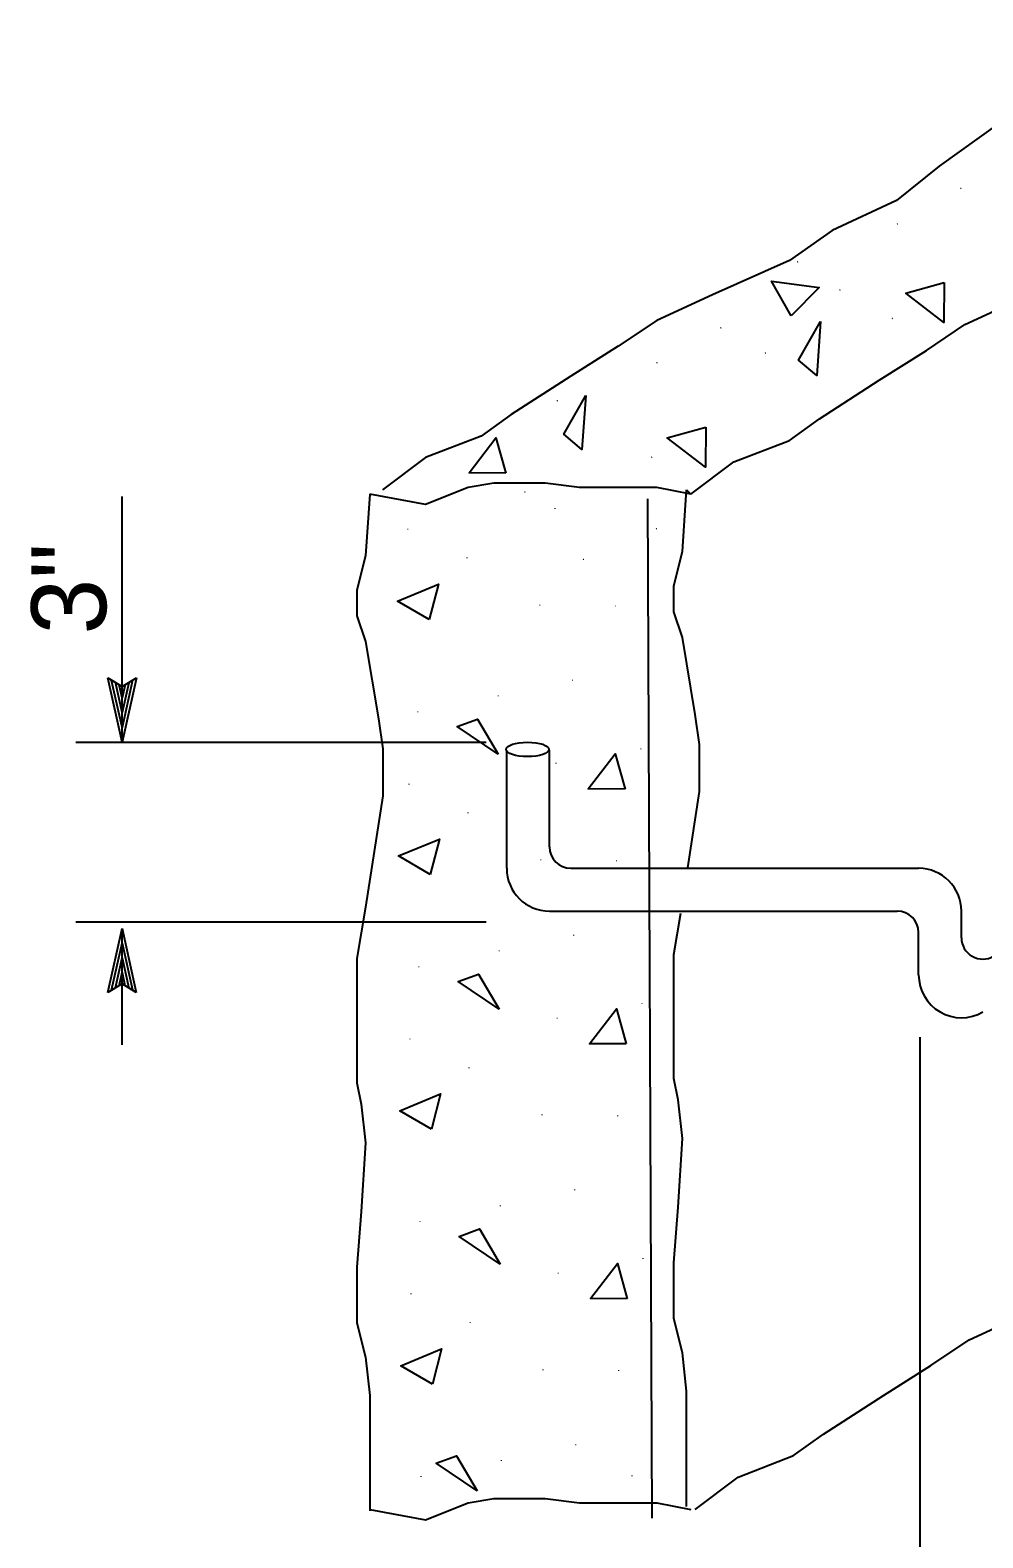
# Model space of a CAD drawing. Extents: x -894 to 866, y -476 to 714.
# Drawn here: x 30.4 to 119.4, y 455.2 to 596.1 of the extents above; entities that cross this region are included whole.
import ezdxf

# ---------------------------------------------------------------- set-up
doc = ezdxf.new("R2010")
doc.units = 0
for name, color, linetype in [('56 Stage 3 Anno', 7, 'Continuous'), ('57 Undefined', 7, 'Continuous'), ('59 Sndwall Anno', 7, 'Continuous'), ('60 Nongeo Data', 7, 'Continuous')]:
    doc.layers.add(name, color=color, linetype=linetype)

msp = doc.modelspace()

# ---------------------------------------------------------------- linework, layer by layer
at = {"layer": '56 Stage 3 Anno'}
for p, q in [((38.99, 529.52), (38.99, 552.47)), ((38.99, 529.52), (37.66, 535.52)), ((37.66, 535.52), (37.66, 535.52)), ((37.66, 535.52), (38.99, 534.72)), ((38.99, 534.72), (40.33, 535.52)), ((40.33, 535.52), (38.99, 529.52)), ((40.33, 535.52), (40.33, 535.52)), ((38.99, 530.92), (38.02, 535.29)), ((39, 532.29), (38.37, 535.11)), ((39, 533.67), (38.73, 534.88)), ((39.98, 535.31), (38.99, 530.9)), ((39.62, 535.07), (39, 532.29)), ((39.27, 534.9), (39, 533.67)), ((34.68, 529.52), (73.03, 529.52)), ((38.99, 529.52), (38.99, 529.52)), ((34.68, 512.74), (73.03, 512.74)), ((37.65, 506.12), (38.99, 512.12)), ((37.65, 506.12), (38.99, 512.12)), ((38.99, 501.22), (38.99, 512.12)), ((38.99, 512.12), (38.99, 512.12)), ((38.99, 512.12), (40.32, 506.12)), ((38.99, 512.12), (38.99, 512.12)), ((38.99, 512.12), (40.32, 506.12)), ((38.01, 506.34), (38.99, 510.74)), ((38.01, 506.34), (38.99, 510.74)), ((39, 510.73), (39.96, 506.36)), ((39, 510.73), (39.96, 506.36)), ((38.37, 506.57), (38.99, 509.36)), ((38.37, 506.57), (38.99, 509.36)), ((38.99, 509.36), (39.62, 506.53)), ((38.99, 509.36), (39.62, 506.53)), ((38.72, 506.75), (38.99, 507.98)), ((38.72, 506.75), (38.99, 507.98)), ((38.99, 507.98), (39.26, 506.77)), ((38.99, 507.98), (39.26, 506.77)), ((38.99, 506.92), (37.65, 506.12)), ((38.99, 506.92), (37.65, 506.12)), ((37.65, 506.12), (37.65, 506.12)), ((37.65, 506.12), (37.65, 506.12)), ((40.32, 506.12), (38.99, 506.92)), ((40.32, 506.12), (38.99, 506.92)), ((40.32, 506.12), (40.32, 506.12)), ((40.32, 506.12), (40.32, 506.12)), ((113.57, 445.92), (113.57, 501.96))]:
    msp.add_line(p, q, dxfattribs=at)
at = {"layer": '59 Sndwall Anno'}
for p, q in [((91.76, 553.09), (92.15, 552.69)), ((88.53, 456.99), (88.13, 552.26)), ((74.94, 517.73), (74.94, 528.78)), ((78.94, 519.73), (78.94, 528.78)), ((78.94, 513.73), (111.44, 513.73)), ((117.44, 511.24), (117.44, 513.73)), ((113.44, 507.77), (113.44, 511.73))]:
    msp.add_line(p, q, dxfattribs=at)
for points in [[(101.54, 569.35), (99.69, 572.59), (104.15, 572)], [(115.83, 572.46), (115.8, 568.73), (112.24, 571.48)], [(104.28, 568.81), (103.91, 563.79), (102.21, 565.21)], [(82.34, 561.9), (81.97, 556.87), (80.27, 558.3)], [(74.86, 554.66), (71.43, 554.67), (73.94, 557.94)], [(93.54, 558.95), (93.51, 555.22), (89.95, 557.97)], [(67.7, 540.97), (64.74, 542.69), (68.56, 544.27)], [(74.13, 528.38), (70.3, 530.97), (72.21, 531.67)], [(86, 525.14), (82.57, 525.15), (85.09, 528.43)], [(67.8, 517.15), (64.84, 518.88), (68.66, 520.46)], [(74.23, 504.56), (70.4, 507.15), (72.31, 507.85)], [(86.1, 501.32), (82.67, 501.33), (85.19, 504.61)], [(67.9, 493.34), (64.94, 495.06), (68.76, 496.64)], [(74.33, 480.75), (70.5, 483.33), (72.41, 484.04)], [(86.2, 477.5), (82.77, 477.52), (85.29, 480.79)], [(68, 469.52), (65.04, 471.24), (68.86, 472.82)], [(72.18, 459.55), (68.35, 462.14), (70.26, 462.84)]]:
    msp.add_lwpolyline(points, close=True, dxfattribs=at)
for points in [[(92.15, 552.69), (88.96, 553.32), (84.56, 553.32), (81.75, 553.32), (78.55, 553.72), (73.75, 553.72), (71.35, 553.32), (67.35, 551.72), (62.15, 552.69)], [(62.15, 552.69), (61.75, 546.92), (60.95, 543.71), (60.95, 541.31), (61.75, 538.91), (62.95, 531.71), (63.35, 528.9), (63.35, 524.5), (61.75, 514.09), (60.95, 509.29), (60.95, 502.88), (60.95, 497.68), (61.35, 495.68), (61.75, 492.08), (61.35, 485.67), (60.95, 480.47), (60.95, 475.26), (61.75, 472.06), (62.15, 468.46), (62.15, 463.26), (62.15, 457.69)], [(91.86, 517.76), (92.96, 524.9), (92.96, 529.3), (92.56, 532.11), (91.36, 539.31), (90.56, 541.71), (90.56, 544.11), (91.36, 547.32), (91.76, 553.09)], [(91.76, 458.09), (91.76, 463.66), (91.76, 468.86), (91.36, 472.46), (90.56, 475.66), (90.56, 480.87), (90.96, 486.07), (91.36, 492.48), (90.96, 496.08), (90.56, 498.08), (90.56, 503.28), (90.56, 509.69), (91.2, 513.53)], [(62.15, 457.82), (67.35, 456.85), (71.35, 458.45), (73.75, 458.85), (78.55, 458.85), (81.75, 458.45), (84.56, 458.45), (88.96, 458.45), (92.15, 457.82)]]:
    msp.add_lwpolyline(points, dxfattribs=at)
for centre, radius, start, end in [((78.94, 517.73), 4, 180, 270), ((113.44, 513.73), 4, 0, 90), ((111.44, 511.73), 2, 0, 90), ((119.44, 511.24), 2, 180, 300.0003), ((117.44, 507.77), 4, 180, 300.0001)]:
    msp.add_arc(centre, radius, start, end, dxfattribs=at)
msp.add_ellipse((76.89, 528.84), major_axis=(2, 0), ratio=0.336765, dxfattribs=at)
at = {"layer": '60 Nongeo Data'}
msp.add_line((80.94, 517.73), (113.44, 517.73), dxfattribs=at)
for points in [[(137.84, 596.05), (134.57, 593.75), (129.37, 591.75), (124.97, 589.75), (120.97, 587.35), (115.37, 583.34), (111.36, 580.14), (105.36, 577.34), (101.36, 574.54), (94.16, 571.33), (88.96, 568.93), (85.36, 566.53), (80.95, 563.73), (75.35, 560.13), (72.55, 558.12), (67.35, 556.12), (63.34, 553.09)], [(92.15, 552.69), (96.16, 555.72), (101.36, 557.72), (104.16, 559.73), (109.76, 563.33), (114.17, 566.13), (117.77, 568.53), (122.97, 570.93), (130.17, 574.14), (134.17, 576.94), (140.17, 579.74), (144.18, 582.94), (149.78, 586.95), (153.78, 589.35), (158.18, 591.35), (163.38, 593.35), (167.15, 596)], [(92.55, 457.82), (96.56, 460.85), (101.76, 462.86), (104.56, 464.86), (110.16, 468.46), (114.57, 471.26), (118.17, 473.66), (123.37, 476.06), (130.57, 479.27), (134.57, 482.07), (140.58, 484.87), (144.58, 488.07), (150.18, 492.08), (154.18, 494.48), (158.58, 496.48), (163.78, 498.48), (167.55, 501.13)]]:
    msp.add_lwpolyline(points, dxfattribs=at)
msp.add_arc((80.94, 519.73), 2, 180, 270, dxfattribs=at)

# ---------------------------------------------------------------- texts
at = {"layer": '57 Undefined'}
msp.add_text('3"', height=7, rotation=90, dxfattribs=at).set_placement((37.51, 539.58))
at = {"layer": '59 Sndwall Anno'}
for height, rotation, p in [(0.765, 30.1671, (117.29, 581.15)), (0.765, 209.9975, (111.55, 578.06)), (0.765, 209.9975, (102.23, 574.52)), (0.765, 30.1671, (105.99, 571.65)), (0.765, 209.9975, (111.07, 569.24)), (0.765, 30.1671, (94.86, 568.11)), (0.765, 209.9975, (89.08, 565.09)), (0.765, 209.9975, (99.21, 566)), (0.765, 209.9975, (79.76, 561.54)), (0.765, 209.9975, (88.59, 556.27)), (0.765, 209.9975, (76.74, 553.02)), (0.702, 90.2407, (79.51, 551.23)), (0.702, 90.2407, (65.76, 549.29)), (0.765, 209.9975, (89.03, 549.59)), (0.702, 90.2407, (71.28, 546.6)), (0.765, 209.9975, (82.21, 546.72)), (0.702, 90.2407, (78.09, 542.19)), (0.702, 90.2407, (85.16, 542.11)), (0.702, 90.2407, (81.15, 535.18)), (0.702, 90.2407, (74.2, 533.71)), (0.702, 90.2407, (66.69, 532.22)), (0.702, 90.2407, (87.54, 528.77)), (0.702, 90.2407, (79.61, 527.42)), (0.702, 90.2407, (65.86, 525.47)), (0.702, 90.2407, (71.38, 522.78)), (0.702, 90.2407, (78.19, 518.38)), (0.702, 90.2407, (85.26, 518.29)), (0.702, 90.2407, (81.25, 511.36)), (0.702, 90.2407, (74.3, 509.89)), (0.702, 90.2407, (66.79, 508.4)), (0.702, 90.2407, (87.64, 504.95)), (0.702, 90.2407, (79.71, 503.6)), (0.702, 90.2407, (65.96, 501.65)), (0.702, 90.2407, (71.48, 498.96)), (0.702, 90.2407, (78.29, 494.56)), (0.702, 90.2407, (85.36, 494.48)), (0.702, 90.2407, (81.35, 487.55)), (0.702, 90.2407, (74.4, 486.07)), (0.702, 90.2407, (66.89, 484.58)), (0.702, 90.2407, (87.74, 481.14)), (0.702, 90.2407, (79.81, 479.78)), (0.702, 90.2407, (66.06, 477.84)), (0.702, 90.2407, (71.58, 475.15)), (0.702, 90.2407, (78.39, 470.74)), (0.702, 90.2407, (85.46, 470.66)), (0.702, 90.2407, (81.45, 463.73)), (0.702, 90.2407, (74.5, 462.25)), (0.702, 90.2407, (66.99, 460.76)), (0.702, 90.2407, (86.71, 460.84))]:
    msp.add_text('.', height=height, rotation=rotation, dxfattribs=at).set_placement(p)

doc.saveas('drawing.dxf')
